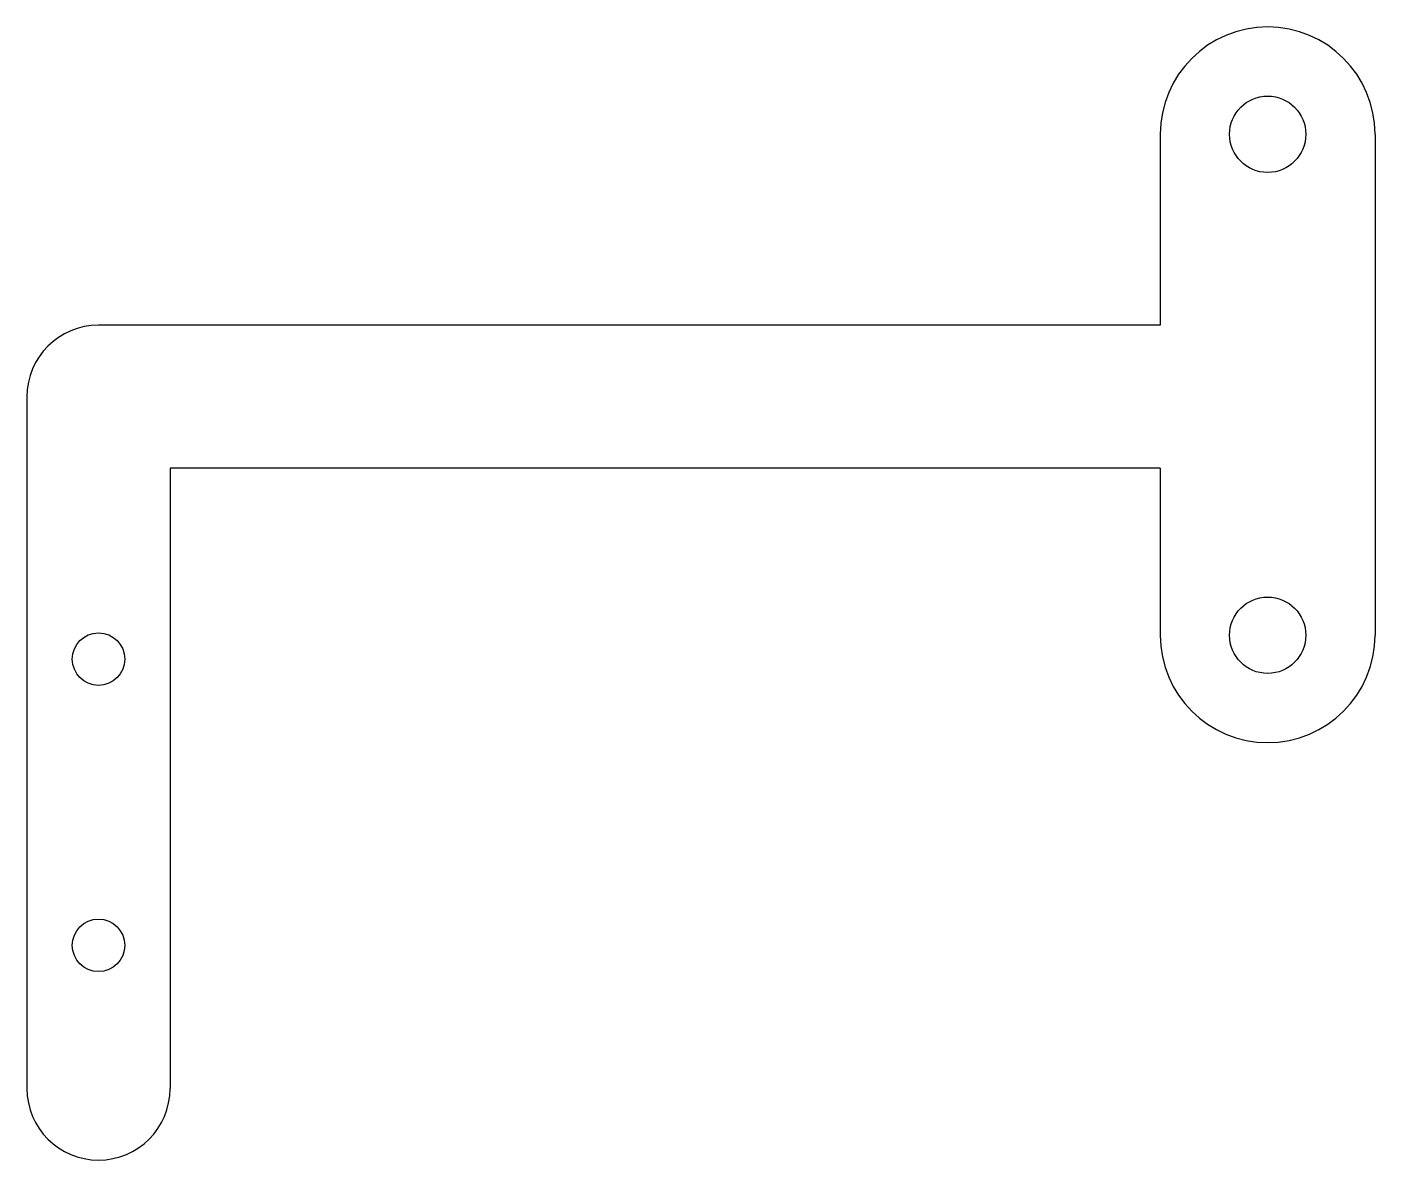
# Model space of a CAD drawing. Header units: millimetres. Extents: x -21 to 35.5, y -58 to -10.5.
import ezdxf

# ---------------------------------------------------------------- set-up
doc = ezdxf.new("R2010")
doc.units = ezdxf.units.MM

msp = doc.modelspace()

# ---------------------------------------------------------------- linework, layer by layer
for p, q in [((26.5, -15), (26.5, -23)), ((35.5, -15), (35.5, -36)), ((26.5, -23), (-18, -23)), ((-21, -26), (-21, -55)), ((26.5, -29), (-15, -29)), ((-15, -29), (-15, -55)), ((26.5, -29), (26.5, -36))]:
    msp.add_line(p, q)
for centre, radius in [((31, -15), 1.6), ((31, -36), 1.6), ((-18, -37), 1.1), ((-18, -49), 1.1)]:
    msp.add_circle(centre, radius)
for centre, radius, start, end in [((31, -15), 4.5, 0, 180), ((-18, -26), 3, 90, 180), ((31, -36), 4.5, 180, 360), ((-18, -55), 3, 180, 360)]:
    msp.add_arc(centre, radius, start, end)

doc.saveas('drawing.dxf')
